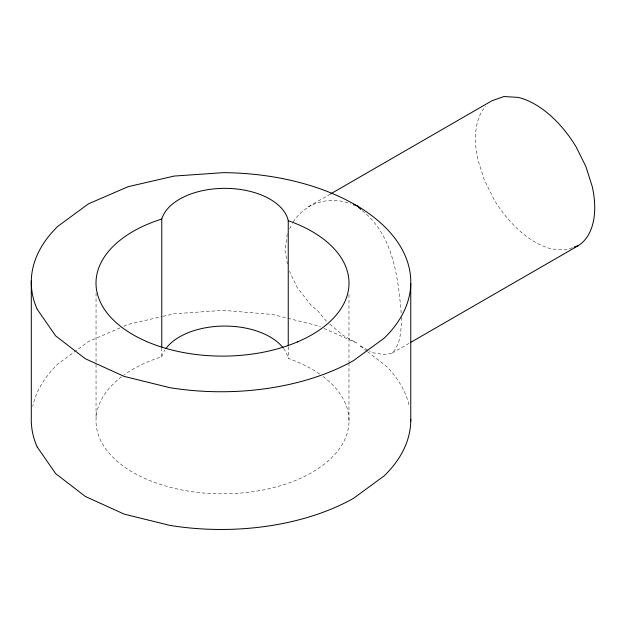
<?xml version="1.0" encoding="UTF-8"?>
<svg xmlns="http://www.w3.org/2000/svg" width="626" height="626" viewBox="0 0 626 626"><rect width="100%" height="100%" fill="white"/><g stroke="black" fill="none" stroke-linecap="round" stroke-linejoin="round"><path stroke-width="0.47" stroke-dasharray="3.13 2.35" d="M401.532 317.335C400.976 329.589 401.227 343.635 392.189 353.072L384.638 354.731L372.509 352.688L369.52 351.029M287.209 234.038L285.01 250.572L287.467 263.859M293.203 222.019C301.482 208.458 317.578 201.885 330.606 193.904M289.595 228.834L292.303 223.725M392.189 353.072L408.935 343.408M120.176 327.836L88.469 341.553L57.819 364.027A189.615 109.472 0 0 0 32.763 406.251M123.698 326.31L128.103 324.409L161.891 316.6M307.914 207.01C321.146 199.749 336.616 198.137 350.756 203.959M572.297 247.74L566.233 249.884L552.046 249.031A84.487 48.781 60 0 1 494.031 199.483L484.266 179.834L477.904 159.724A84.408 48.734 60 0 1 485.549 106.264M162.83 316.38L174.098 313.782L223.271 310.363L272.333 314.448L317.851 325.716L320.504 326.897M324.041 328.462L356.773 343.001L342.735 335.129L329.722 324.049M367.963 350.161L359.316 345.341L366.859 351.147M367.611 351.726L386.469 366.249A189.952 109.667 0 0 1 409.224 405.945M362.313 210.727C393.543 235.478 398.152 277.741 401.344 314.69M326.514 321.31L317.851 310.934L311.012 305.152L297.334 287.757L289.486 271.355M348.972 294.517L348.972 361.906M348.972 362.884L348.972 422.464M288.242 346.679L288.242 358.401A126.499 73.031 0 0 1 319.878 374.176M161.774 347.939L161.774 356.726A126.499 73.031 0 0 0 124.324 374.747M96.044 293.132L96.044 419.13M161.774 356.726A63.946 36.918 0 0 1 164.959 349.973M283.57 348.447A63.946 36.918 0 0 1 288.242 358.401M323.063 376.484A126.499 73.031 0 0 1 307.241 475.024A126.499 73.031 0 0 1 135.85 473.999A126.499 73.031 0 0 1 123.549 375.303"/><path stroke-width="0.94" d="M330.606 193.904L491.817 100.833L503.938 96.537L518.132 97.39A84.487 48.781 60 0 1 576.139 146.938L585.913 166.586L592.274 186.65A84.487 48.773 60 0 1 578.369 245.603L410.601 342.445M574.034 247.121L578.361 245.588M297.342 341.866L298.297 341.553M353.377 204.702L356.773 205.649L360.928 209.46M37.224 309.307L55.628 335.857L85.324 358.745L124.206 376.414L169.763 387.658A189.506 109.409 0 0 0 353.58 360.568L384.239 338.11A189.803 109.581 0 0 0 356.797 205.641M37.224 447.019L55.628 473.577L85.324 496.457L124.206 514.126L169.763 525.378A189.506 109.409 0 0 0 353.58 498.288L384.239 475.823A189.952 109.667 0 0 0 410.766 419.326M410.758 283.508L410.758 421.22M288.242 220.688A126.499 73.031 0 0 1 317.523 331.295A126.499 73.031 0 0 1 123.768 328.736A126.499 73.031 0 0 1 161.774 219.014A63.946 36.918 0 0 1 226.252 188.363A63.946 36.918 0 0 1 288.242 220.688L288.242 345.701M161.774 219.014L161.774 346.96M31.3 280.91L31.3 418.63A189.615 109.472 0 0 0 37.2 447.019M37.2 309.307A189.615 109.472 0 0 1 57.835 226.315L88.469 203.841L128.103 186.697L174.098 176.07L223.271 172.651A190.093 109.746 0 0 1 356.757 205.664M166.086 348.353A63.946 36.918 0 0 1 224.194 326.068A63.946 36.918 0 0 1 283.015 347.72"/></g></svg>
